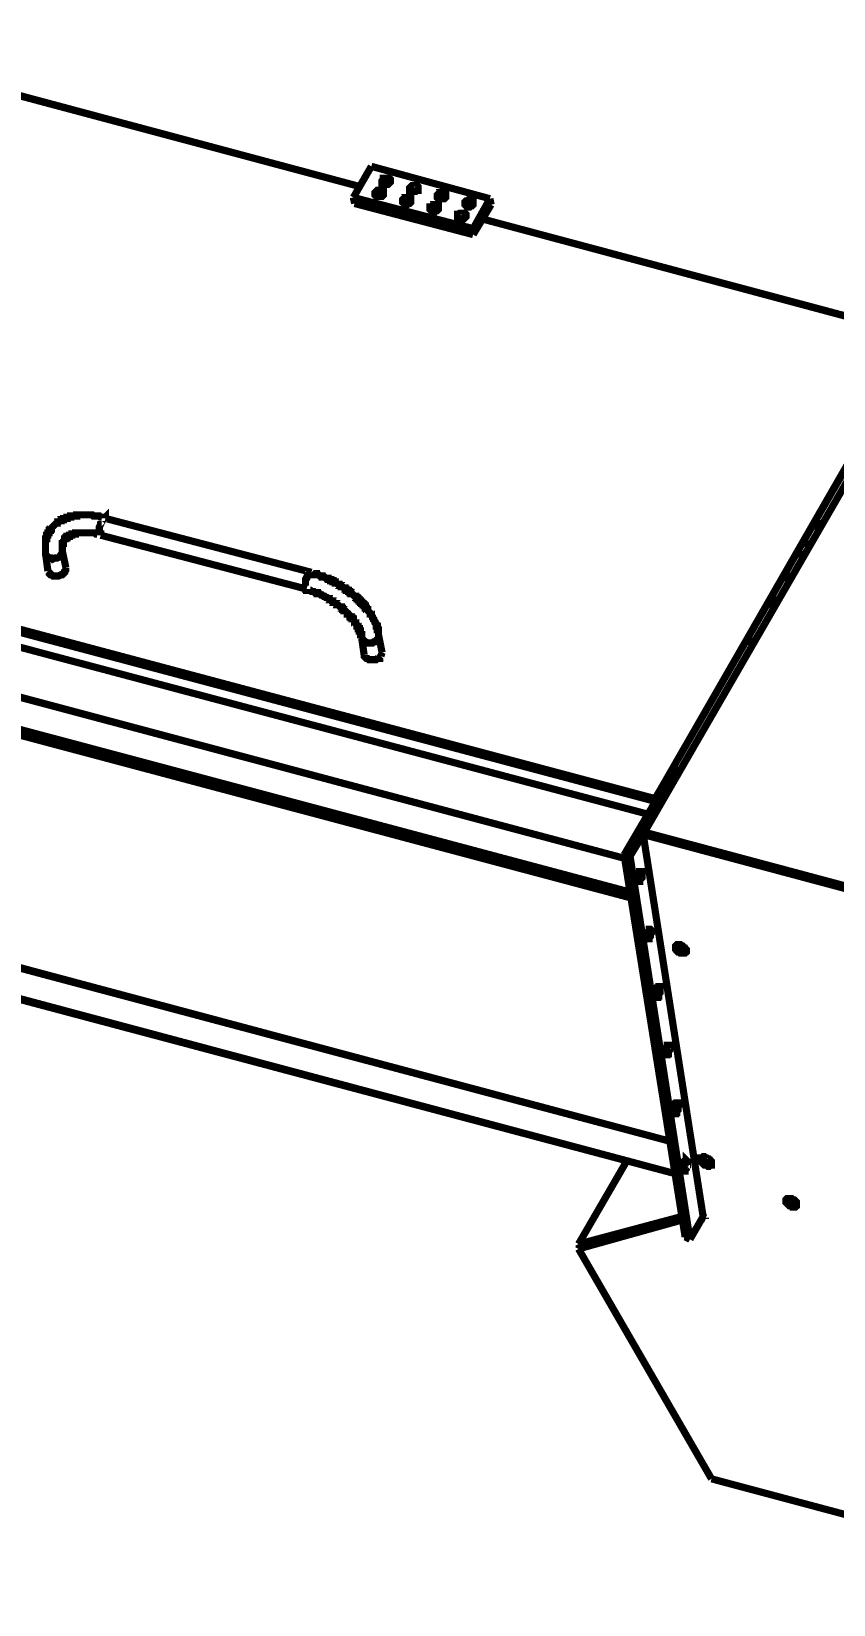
# Model space of a CAD drawing. Extents: x 0.1 to 11.6, y 0.3 to 16.2.
# Drawn here: x 4.434 to 5.55, y 5.745 to 7.934 of the extents above; entities that cross this region are included whole.
import ezdxf

# ---------------------------------------------------------------- set-up
doc = ezdxf.new("R2010")
doc.units = 0
doc.header["$MEASUREMENT"] = 0
doc.dimstyles.get("Standard").update_dxf_attribs({"dimtxt": 0.1, "dimasz": 0.1, "dimexe": 1.25, "dimexo": 0.625, "dimtad": 1, "dimtih": 1, "dimtxsty": 'Standard', "dimcen": 2.5, "dimazin": 3, "dimtfac": 1, "dimtmove": 0, "dimatfit": 3})

# ---------------------------------------------------------------- blocks, each defined once
blk = doc.blocks.new('_CLOSEDFILLED')
at = {"color": 0, "linetype": 'BYBLOCK'}
blk.add_solid([(-1, 0.164), (0, 0), (-1, -0.164)], dxfattribs=at)
blk = doc.blocks.new('*D9')
for p, q in [((5.305, 9.7917), (6.4817, 9.1123)), ((5.2917, 9.7585), (5.2917, 8.4252))]:
    blk.add_line(p, q)
for start, end in [(316.8348, 325.8282), (274.1695, 277.0351)]:
    blk.add_arc((5.2917, 9.7994), 1.3741, start, end)
at = {"layer": 'Defpoints'}
for p in [(5.305, 9.7917), (5.2917, 9.7716), (5.2917, 9.7585), (5.7616, 8.5081), (9.4933, 7.3733)]:
    blk.add_point(p, dxfattribs=at)
at = {"xscale": 0.1, "yscale": 0.1}
for p, rotation in [((6.4817, 9.1123), 57.91294655396537), ((5.2917, 8.4252), 182.0847725070838)]:
    blk.add_blockref('_CLOSEDFILLED', p, dxfattribs=dict(at, rotation=rotation))
at = {"insert": (5.9787, 8.6093), "char_height": 0.1, "attachment_point": 5, "rotation": 270}
blk.add_mtext('60123', dxfattribs=at)

msp = doc.modelspace()

# ---------------------------------------------------------------- linework, layer by layer
at = {"color": 0, "const_width": 0.01}
for points in [[(4.32335, 7.87001), (4.89165, 7.71832)], [(4.89165, 7.71832), (4.32497, 7.87001)], [(4.90668, 7.74669), (4.88167, 7.70335)], [(5.07167, 7.70167), (4.90668, 7.74669)], [(4.88167, 7.70335), (4.88336, 7.69499)], [(4.88167, 7.70335), (5.04833, 7.66)], [(4.91997, 7.70503), (4.91499, 7.70503)], [(4.93001, 7.72168), (4.92503, 7.72168)], [(4.96832, 7.71164), (4.96332, 7.71164)], [(4.88336, 7.69499), (5.04833, 7.65169)], [(4.95833, 7.69499), (4.95335, 7.69336)], [(4.99832, 7.685), (4.99333, 7.68332)], [(5.00836, 7.70167), (5.00331, 7.70167)], [(5.04665, 7.69168), (5.04167, 7.69)], [(5.04833, 7.66), (5.07167, 7.70167)], [(5.04833, 7.65169), (5.07335, 7.69336)], [(5.07167, 7.70167), (5.07335, 7.69336)], [(5.03668, 7.67503), (5.03168, 7.67333)], [(5.04833, 7.66), (5.04833, 7.65169)], [(5.67333, 7.50999), (5.06168, 7.67333)], [(5.06168, 7.67333), (5.67165, 7.50999)], [(2.06168, 7.63667), (5.25999, 6.78331)], [(2.06332, 7.63499), (5.25999, 6.78331)], [(5.28668, 6.81999), (5.70335, 7.54167)], [(5.67165, 7.50999), (5.30165, 6.86664)], [(5.67165, 7.50836), (5.30165, 6.86664)], [(3.53999, 7.33664), (5.30165, 6.86664)], [(3.53999, 7.33165), (5.30003, 6.86333)], [(3.54335, 7.31), (5.29167, 6.845)], [(4.53668, 7.25667), (4.53668, 7.25836), (4.535, 7.25667), (4.53331, 7.25667), (4.53331, 7.25499), (4.53168, 7.25331)], [(4.53668, 7.25667), (4.53668, 7.25836), (4.535, 7.25836), (4.53331, 7.25836), (4.53168, 7.25836), (4.53, 7.25836), (4.52832, 7.25999), (4.52669, 7.25999), (4.52501, 7.25999), (4.52333, 7.25999), (4.52165, 7.25999), (4.52001, 7.25999), (4.51833, 7.26167), (4.51665, 7.26167), (4.51497, 7.26167), (4.51335, 7.26167), (4.51167, 7.26167), (4.50999, 7.26167), (4.50836, 7.26167), (4.50667, 7.26167), (4.50499, 7.26167), (4.50331, 7.26167), (4.50168, 7.26167), (4.5, 7.26167), (4.49832, 7.26167), (4.49669, 7.26167), (4.49669, 7.25999), (4.49501, 7.25999), (4.49333, 7.25999), (4.49164, 7.25999), (4.49001, 7.25999), (4.48833, 7.25999), (4.48833, 7.25836), (4.48665, 7.25836), (4.48503, 7.25836), (4.48335, 7.25836), (4.48335, 7.25667), (4.48167, 7.25667), (4.47999, 7.25667), (4.47835, 7.25667), (4.47835, 7.25499), (4.47667, 7.25499), (4.47499, 7.25499), (4.47499, 7.25331), (4.47331, 7.25331), (4.47168, 7.25168), (4.47, 7.25168), (4.47, 7.25), (4.46832, 7.25), (4.46669, 7.24832), (4.465, 7.24669), (4.46332, 7.24501), (4.46164, 7.24333), (4.46164, 7.24164), (4.46001, 7.24164), (4.46001, 7.24001), (4.45833, 7.24001), (4.45833, 7.23833), (4.45833, 7.23665), (4.45665, 7.23665), (4.45665, 7.23503), (4.45665, 7.23335), (4.45503, 7.23335), (4.45503, 7.23167), (4.45503, 7.22999), (4.45503, 7.22835), (4.45335, 7.22835), (4.45335, 7.22667), (4.45335, 7.22499), (4.45335, 7.22331), (4.45335, 7.22168), (4.45335, 7.22), (4.45335, 7.21832), (4.45335, 7.21669), (4.45335, 7.215), (4.45335, 7.21332), (4.45335, 7.21164), (4.45335, 7.21001), (4.45335, 7.20833)], [(4.53168, 7.25331), (4.53168, 7.25168), (4.53, 7.25), (4.53, 7.24832), (4.52832, 7.24501), (4.52832, 7.24333), (4.52832, 7.24164), (4.52832, 7.24001), (4.52832, 7.23833), (4.52832, 7.23665), (4.52832, 7.23503), (4.53, 7.23503), (4.53, 7.23335)], [(4.82335, 7.18164), (4.53668, 7.25667)], [(5.52165, 7.24669), (5.53168, 7.24333)], [(5.52333, 7.25168), (5.535, 7.24832)], [(4.47667, 7.21164), (4.47667, 7.21332), (4.47667, 7.215), (4.47667, 7.21669), (4.47667, 7.21832), (4.47667, 7.22), (4.47667, 7.22168), (4.47835, 7.22168), (4.47835, 7.22331), (4.47835, 7.22499), (4.47999, 7.22667), (4.47999, 7.22835), (4.48167, 7.22835), (4.48167, 7.22999), (4.48335, 7.22999), (4.48335, 7.23167), (4.48503, 7.23167), (4.48665, 7.23167), (4.48665, 7.23335), (4.48833, 7.23335), (4.49001, 7.23335), (4.49001, 7.23503), (4.49164, 7.23503), (4.49333, 7.23503), (4.49501, 7.23503), (4.49501, 7.23665), (4.49669, 7.23665), (4.49832, 7.23665), (4.5, 7.23665), (4.50168, 7.23665), (4.50331, 7.23665), (4.50499, 7.23665), (4.50667, 7.23665), (4.50836, 7.23665), (4.50999, 7.23665), (4.51167, 7.23665), (4.51335, 7.23665), (4.51497, 7.23665), (4.51665, 7.23665), (4.51833, 7.23665), (4.52001, 7.23665), (4.52165, 7.23665), (4.52333, 7.23503), (4.52501, 7.23503), (4.52669, 7.23503), (4.52832, 7.23503), (4.53, 7.23503), (4.53, 7.23335)], [(4.53, 7.23335), (4.81668, 7.15831)], [(5.50836, 7.22331), (5.51833, 7.22)], [(4.45335, 7.20833), (4.45335, 7.20665), (4.45503, 7.20503), (4.45665, 7.20335), (4.45833, 7.20167), (4.46001, 7.20167), (4.46164, 7.20167), (4.46332, 7.19997), (4.46669, 7.20167), (4.46832, 7.20167), (4.47, 7.20167), (4.47331, 7.20335), (4.47499, 7.20503), (4.47499, 7.20665), (4.47667, 7.20833), (4.47667, 7.21001), (4.47667, 7.21164)], [(4.45335, 7.20833), (4.45665, 7.18332)], [(4.48167, 7.18832), (4.47667, 7.21164)], [(5.50999, 7.20503), (5.49832, 7.20833)], [(3.59169, 7.18332), (5.26665, 6.73665)], [(4.45665, 7.18332), (4.45833, 7.18164), (4.45833, 7.18001), (4.46001, 7.17833), (4.46164, 7.17833), (4.46332, 7.17665), (4.465, 7.17665), (4.46832, 7.17665), (4.47, 7.17665), (4.47168, 7.17665), (4.47499, 7.17833), (4.47667, 7.17833), (4.47835, 7.18001), (4.47999, 7.18164), (4.47999, 7.18332), (4.48167, 7.185), (4.48167, 7.18668), (4.48167, 7.18832)], [(4.81836, 7.17833), (4.81668, 7.17503), (4.81668, 7.17333), (4.815, 7.17165), (4.815, 7.16997), (4.815, 7.16667), (4.815, 7.16499), (4.815, 7.16336), (4.815, 7.16168), (4.815, 7.16), (4.815, 7.15831), (4.81668, 7.15831)], [(4.82335, 7.18164), (4.82167, 7.18164), (4.81999, 7.18001), (4.81999, 7.17833), (4.81836, 7.17833)], [(4.91667, 7.095), (4.91667, 7.09668), (4.91667, 7.09831), (4.91667, 7.09999), (4.91667, 7.10167), (4.91499, 7.10167), (4.91499, 7.10335), (4.91499, 7.10499), (4.91499, 7.10667), (4.91336, 7.10667), (4.91336, 7.10835), (4.91336, 7.11003), (4.91168, 7.11165), (4.91168, 7.11333), (4.91, 7.11501), (4.91, 7.11664), (4.90831, 7.11833), (4.90831, 7.12001), (4.90668, 7.12169), (4.90668, 7.12332), (4.905, 7.12332), (4.905, 7.125), (4.90332, 7.12668), (4.90169, 7.12831), (4.90169, 7.12999), (4.90001, 7.12999), (4.90001, 7.13167), (4.89833, 7.13167), (4.89833, 7.13336), (4.89833, 7.13499), (4.89665, 7.13499), (4.89665, 7.13667), (4.89501, 7.13667), (4.89501, 7.13835), (4.89333, 7.13835), (4.89333, 7.13997), (4.89165, 7.13997), (4.89165, 7.14165), (4.88997, 7.14165), (4.88997, 7.14333), (4.88835, 7.14333), (4.88835, 7.14501), (4.88667, 7.14501), (4.88667, 7.14665), (4.88499, 7.14665), (4.88499, 7.14833), (4.88336, 7.14833), (4.88167, 7.15001), (4.87999, 7.15169), (4.87831, 7.15169), (4.87831, 7.15332), (4.87668, 7.15332), (4.87668, 7.155), (4.875, 7.155), (4.875, 7.15668), (4.87332, 7.15668), (4.87169, 7.15668), (4.87169, 7.15831), (4.87001, 7.15831), (4.87001, 7.16), (4.86833, 7.16), (4.86664, 7.16168), (4.86501, 7.16168), (4.86501, 7.16336), (4.86333, 7.16336), (4.86165, 7.16336), (4.86165, 7.16499), (4.86003, 7.16499), (4.85835, 7.16667), (4.85667, 7.16667), (4.85667, 7.16835), (4.85499, 7.16835), (4.85335, 7.16835), (4.85335, 7.16997), (4.85167, 7.16997), (4.84999, 7.16997), (4.84999, 7.17165), (4.84831, 7.17165), (4.84668, 7.17165), (4.84668, 7.17333), (4.845, 7.17333), (4.84332, 7.17333), (4.84169, 7.17503), (4.84, 7.17503), (4.83832, 7.17503), (4.83832, 7.17665), (4.83664, 7.17665), (4.83501, 7.17665), (4.83333, 7.17833), (4.83165, 7.17833), (4.83003, 7.17833), (4.83003, 7.18001), (4.82835, 7.18001), (4.82667, 7.18001), (4.82497, 7.18001), (4.82335, 7.18164)], [(5.48167, 7.17833), (5.49164, 7.17503)], [(3.59831, 7.17333), (5.26833, 6.72835)], [(4.81668, 7.15831), (4.81668, 7.15668), (4.81836, 7.15668), (4.81999, 7.15668), (4.82167, 7.15668), (4.82335, 7.155), (4.82497, 7.155), (4.82667, 7.155), (4.82835, 7.15332), (4.83003, 7.15332), (4.83165, 7.15332), (4.83165, 7.15169), (4.83333, 7.15169), (4.83501, 7.15169), (4.83664, 7.15001), (4.83832, 7.15001), (4.84, 7.14833), (4.84169, 7.14833), (4.84332, 7.14665), (4.845, 7.14665), (4.84668, 7.14501), (4.84831, 7.14501), (4.84831, 7.14333), (4.84999, 7.14333), (4.85167, 7.14165), (4.85335, 7.14165), (4.85335, 7.13997), (4.85499, 7.13997), (4.85667, 7.13835), (4.85835, 7.13835), (4.85835, 7.13667), (4.86003, 7.13667), (4.86165, 7.13499), (4.86333, 7.13336), (4.86501, 7.13336), (4.86501, 7.13167), (4.86664, 7.13167), (4.86664, 7.12999), (4.86833, 7.12999), (4.86833, 7.12831), (4.87001, 7.12831), (4.87169, 7.12668), (4.87332, 7.125), (4.87332, 7.12332), (4.875, 7.12332), (4.87668, 7.12169), (4.87668, 7.12001), (4.87831, 7.12001), (4.87831, 7.11833), (4.87999, 7.11833), (4.87999, 7.11664), (4.88167, 7.11664), (4.88167, 7.11501), (4.88336, 7.11333), (4.88336, 7.11165), (4.88499, 7.11165), (4.88499, 7.11003), (4.88667, 7.10835), (4.88667, 7.10667), (4.88835, 7.10667), (4.88835, 7.10499), (4.88835, 7.10335), (4.88997, 7.10335), (4.88997, 7.10167), (4.88997, 7.09999), (4.89165, 7.09999), (4.89165, 7.09831), (4.89165, 7.09668), (4.89165, 7.095), (4.89333, 7.095), (4.89333, 7.09332), (4.89333, 7.09169), (4.89333, 7.09)], [(5.47999, 7.17503), (5.49001, 7.17165)], [(5.45833, 7.13835), (5.46832, 7.13499)], [(5.46332, 7.14501), (5.47331, 7.14165)], [(4.89333, 7.09), (4.89665, 7.06668)], [(4.91667, 7.09), (4.91499, 7.08832), (4.91336, 7.08664), (4.91168, 7.08501), (4.91, 7.08501), (4.90831, 7.08333), (4.905, 7.08333), (4.90332, 7.08333), (4.90169, 7.08333), (4.89833, 7.08501), (4.89665, 7.08501), (4.89501, 7.08664), (4.89501, 7.08832), (4.89333, 7.09)], [(4.92165, 7.06999), (4.91667, 7.095)], [(4.91667, 7.09), (4.91667, 7.095)], [(4.91997, 7.065), (4.92165, 7.06999)], [(5.42833, 7.08664), (5.44, 7.08333)], [(5.44, 7.08501), (5.43001, 7.08832)], [(4.91997, 7.065), (4.91835, 7.06332), (4.91835, 7.06168), (4.91499, 7.06168), (4.91336, 7.06), (4.91168, 7.06), (4.91, 7.06), (4.90668, 7.06), (4.905, 7.06), (4.90332, 7.06), (4.90169, 7.06168), (4.90001, 7.06168), (4.89833, 7.06332), (4.89665, 7.065), (4.89665, 7.06668)], [(5.32835, 6.91168), (5.30333, 6.87001)], [(5.32835, 6.90831), (5.30333, 6.86664)], [(5.32835, 6.90831), (5.32835, 6.91168)], [(5.30333, 6.87001), (5.30165, 6.86165)], [(5.30333, 6.87001), (5.30333, 6.86664)], [(5.25836, 6.78836), (5.30333, 6.86501)], [(5.26167, 6.78668), (5.30664, 6.86501)], [(5.30165, 6.86664), (5.30003, 6.86333)], [(5.30165, 6.86501), (5.30003, 6.86333)], [(5.30003, 6.86333), (5.30003, 6.86003)], [(5.30165, 6.86664), (5.30165, 6.86501)], [(5.30165, 6.86664), (5.30333, 6.86664)], [(5.30165, 6.86501), (5.30165, 6.86165)], [(5.30333, 6.86664), (5.30333, 6.86501)], [(5.30664, 6.86501), (5.30333, 6.86501)], [(5.30664, 6.86501), (5.30832, 6.85667)], [(5.26167, 6.78668), (5.28, 6.81836)], [(5.26665, 6.78668), (5.285, 6.81668)], [(5.28668, 6.81999), (5.28331, 6.81999), (5.28, 6.81836)], [(5.285, 6.81668), (5.28, 6.81836)], [(5.285, 6.81668), (5.28668, 6.81999)], [(5.36833, 6.285), (5.285, 6.81668)], [(5.66499, 6.715), (5.285, 6.81668)], [(5.285, 6.81668), (5.36833, 6.285)], [(5.285, 6.81668), (5.28668, 6.81668)], [(5.66667, 6.71832), (5.28668, 6.81999)], [(3.81836, 6.79167), (5.32167, 6.38997)], [(3.81999, 6.78999), (5.32167, 6.38997)], [(5.26167, 6.78668), (5.25836, 6.78836)], [(5.34332, 6.25667), (5.25836, 6.78836)], [(5.34668, 6.25499), (5.26167, 6.78668)], [(5.26167, 6.78668), (5.26665, 6.78668)], [(5.34999, 6.25331), (5.26665, 6.78668)], [(3.72999, 6.77001), (5.32835, 6.345)], [(3.73167, 6.77165), (5.32835, 6.345)], [(5.27669, 6.75667), (5.27832, 6.76167)], [(5.27669, 6.75667), (5.27832, 6.76167)], [(5.28999, 6.67503), (5.29167, 6.68164)], [(5.28999, 6.67503), (5.29167, 6.68164)], [(5.33165, 6.66336), (5.33165, 6.66168), (5.33165, 6.66), (5.33333, 6.65831), (5.33501, 6.65668), (5.33664, 6.65668), (5.33832, 6.655), (5.34, 6.655), (5.34169, 6.655), (5.34332, 6.655), (5.345, 6.655)], [(5.33165, 6.66336), (5.33165, 6.66168), (5.33165, 6.66), (5.33333, 6.65831), (5.33501, 6.65668), (5.33664, 6.65668), (5.33832, 6.655), (5.34, 6.655), (5.34169, 6.655), (5.34332, 6.655), (5.345, 6.655)], [(5.33501, 6.66336), (5.33832, 6.66), (5.34332, 6.65831)], [(5.33832, 6.66168), (5.33832, 6.66)], [(5.30333, 6.595), (5.30501, 6.60167)], [(5.30333, 6.595), (5.30501, 6.60167)], [(5.315, 6.51497), (5.31668, 6.52001)], [(5.315, 6.51497), (5.31668, 6.52001)], [(5.32835, 6.43332), (5.33003, 6.44)], [(5.32835, 6.43332), (5.33003, 6.44)], [(5.36664, 6.36664), (5.36833, 6.36501), (5.37001, 6.36333), (5.37001, 6.36165), (5.37169, 6.36165), (5.37332, 6.36003), (5.375, 6.36003), (5.37668, 6.35835), (5.37831, 6.35835), (5.37999, 6.36003)], [(5.36664, 6.36664), (5.36833, 6.36501), (5.37001, 6.36333), (5.37001, 6.36165), (5.37169, 6.36165), (5.37332, 6.36003), (5.375, 6.36003), (5.37668, 6.35835), (5.37831, 6.35835), (5.37999, 6.36003)], [(5.37001, 6.36833), (5.375, 6.36501), (5.37999, 6.36333)], [(5.26167, 6.36165), (5.19499, 6.24669)], [(5.34, 6.35335), (5.34169, 6.35835)], [(5.34, 6.35335), (5.34169, 6.35835)], [(5.48503, 6.31), (5.48665, 6.30832), (5.48833, 6.30664), (5.48833, 6.30501), (5.49001, 6.30333), (5.49164, 6.30333), (5.49333, 6.30333), (5.49501, 6.30165), (5.49669, 6.30165), (5.49832, 6.30165), (5.49832, 6.30333)], [(5.48503, 6.31), (5.48665, 6.30832), (5.48833, 6.30664), (5.48833, 6.30501), (5.49001, 6.30333), (5.49164, 6.30333), (5.49333, 6.30333), (5.49501, 6.30165), (5.49669, 6.30165), (5.49832, 6.30165), (5.49832, 6.30333)], [(5.48833, 6.31), (5.49333, 6.30664), (5.49832, 6.30501)], [(5.19499, 6.24669), (5.33832, 6.285)], [(5.33832, 6.28), (5.19499, 6.24001)], [(5.19667, 6.24333), (5.33832, 6.28168)], [(5.36833, 6.285), (5.34999, 6.25331)], [(5.36664, 6.28331), (5.37169, 6.28168)], [(5.37169, 6.28331), (5.36833, 6.285)], [(5.36833, 6.285), (5.37001, 6.285)], [(5.37169, 6.28168), (5.37169, 6.28331)], [(5.19499, 6.24669), (5.19667, 6.24333)], [(5.19667, 6.24333), (5.19499, 6.24001)], [(5.19499, 6.24001), (5.37999, 5.91997)], [(5.34668, 6.25499), (5.34332, 6.25667)], [(5.34668, 6.25499), (5.34999, 6.25331)], [(5.37999, 5.91997), (6.01665, 5.75)]]:
    msp.add_lwpolyline(points, dxfattribs=at)
for points in [[(4.92165, 7.72667), (4.92165, 7.72499), (4.92165, 7.72331), (4.92333, 7.72331), (4.92333, 7.72168), (4.92503, 7.72168), (4.92665, 7.72168), (4.92833, 7.72168), (4.93001, 7.72168), (4.93164, 7.72331), (4.93332, 7.72499), (4.93332, 7.72667), (4.93332, 7.72835), (4.93164, 7.72999), (4.93001, 7.72999), (4.92833, 7.72999), (4.92665, 7.72999), (4.92503, 7.72999), (4.92333, 7.72999), (4.92333, 7.72835), (4.92165, 7.72667)], [(4.91168, 7.71001), (4.91168, 7.70833), (4.91168, 7.70665), (4.91336, 7.70503), (4.91499, 7.70503), (4.91667, 7.70503), (4.91835, 7.70503), (4.91997, 7.70503), (4.92165, 7.70503), (4.92333, 7.70665), (4.92333, 7.70833), (4.92333, 7.71001), (4.92333, 7.71164), (4.92165, 7.71164), (4.91997, 7.71332), (4.91835, 7.71332), (4.91667, 7.71332), (4.91499, 7.71332), (4.91336, 7.71164), (4.91168, 7.71001)], [(4.94997, 7.69997), (4.94997, 7.69835), (4.94997, 7.69667), (4.95167, 7.69499), (4.95335, 7.69336), (4.95503, 7.69336), (4.95665, 7.69336), (4.95833, 7.69499), (4.96001, 7.69499), (4.96164, 7.69667), (4.96164, 7.69835), (4.96164, 7.69997), (4.96164, 7.70167), (4.96001, 7.70167), (4.95833, 7.70335), (4.95665, 7.70335), (4.95503, 7.70335), (4.95335, 7.70335), (4.95335, 7.70167), (4.95167, 7.70167), (4.94997, 7.69997)], [(4.96001, 7.71669), (4.96001, 7.715), (4.96001, 7.71332), (4.96164, 7.71332), (4.96164, 7.71164), (4.96332, 7.71164), (4.965, 7.71164), (4.96669, 7.71164), (4.96832, 7.71164), (4.97, 7.71332), (4.97168, 7.71332), (4.97168, 7.715), (4.97168, 7.71669), (4.97168, 7.71832), (4.97, 7.72), (4.96832, 7.72), (4.96669, 7.72), (4.965, 7.72), (4.96332, 7.72), (4.96164, 7.71832), (4.96001, 7.71669)], [(4.99832, 7.70665), (4.99832, 7.70503), (4.99832, 7.70335), (5, 7.70167), (5.00168, 7.70167), (5.00331, 7.70167), (5.00499, 7.70167), (5.00667, 7.70167), (5.00836, 7.70167), (5.00999, 7.70335), (5.00999, 7.70503), (5.00999, 7.70665), (5.00999, 7.70833), (5.00836, 7.70833), (5.00667, 7.71001), (5.00499, 7.71001), (5.00331, 7.71001), (5.00168, 7.71001), (5.00168, 7.70833), (5, 7.70833), (4.99832, 7.70665)], [(4.98833, 7.69), (4.98833, 7.68832), (4.98833, 7.68668), (4.99001, 7.685), (4.99164, 7.685), (4.99164, 7.68332), (4.99333, 7.68332), (4.99501, 7.68332), (4.99669, 7.685), (4.99832, 7.685), (5, 7.68668), (5, 7.68832), (5, 7.69), (5, 7.69168), (4.99832, 7.69168), (4.99669, 7.69168), (4.99501, 7.69336), (4.99333, 7.69336), (4.99333, 7.69168), (4.99164, 7.69168), (4.99001, 7.69), (4.98833, 7.69)], [(5.02669, 7.68001), (5.02669, 7.67833), (5.02669, 7.67665), (5.02669, 7.67503), (5.02832, 7.67503), (5.03, 7.67333), (5.03168, 7.67333), (5.03331, 7.67333), (5.035, 7.67333), (5.03668, 7.67503), (5.03836, 7.67665), (5.03836, 7.67833), (5.03836, 7.68001), (5.03668, 7.68164), (5.035, 7.68164), (5.03331, 7.68164), (5.03168, 7.68164), (5.03, 7.68164), (5.02832, 7.68001), (5.02669, 7.68001)], [(5.03668, 7.69667), (5.03668, 7.69499), (5.03668, 7.69336), (5.03836, 7.69168), (5.03999, 7.69168), (5.03999, 7.69), (5.04167, 7.69), (5.04335, 7.69), (5.04497, 7.69168), (5.04665, 7.69168), (5.04833, 7.69336), (5.04833, 7.69499), (5.04833, 7.69667), (5.04833, 7.69835), (5.04665, 7.69835), (5.04497, 7.69997), (5.04335, 7.69997), (5.04167, 7.69997), (5.03999, 7.69835), (5.03836, 7.69835), (5.03668, 7.69667)], [(5.28331, 6.76335), (5.28331, 6.76497), (5.28168, 6.76497), (5.28, 6.76497), (5.28, 6.76335), (5.28, 6.76167), (5.27832, 6.76167), (5.27832, 6.75836), (5.27832, 6.75667), (5.27669, 6.75499), (5.27832, 6.75331), (5.27832, 6.75168), (5.28, 6.75168), (5.28, 6.75331), (5.28168, 6.75499), (5.28331, 6.75667), (5.28331, 6.75836), (5.28331, 6.76167), (5.28331, 6.76335)], [(5.29665, 6.68332), (5.29497, 6.685), (5.29335, 6.685), (5.29335, 6.68332), (5.29167, 6.68164), (5.29167, 6.68001), (5.28999, 6.67833), (5.28999, 6.67665), (5.28999, 6.67503), (5.28999, 6.67333), (5.28999, 6.67165), (5.29167, 6.67165), (5.29335, 6.67165), (5.29335, 6.67333), (5.29497, 6.67503), (5.29497, 6.67665), (5.29497, 6.67833), (5.29665, 6.68001), (5.29665, 6.68164), (5.29665, 6.68332)], [(5.345, 6.655), (5.345, 6.65668), (5.34332, 6.65831), (5.34169, 6.65831), (5.34169, 6.66), (5.34, 6.66168), (5.33832, 6.66168), (5.33664, 6.66336), (5.33501, 6.66336), (5.33333, 6.66336), (5.33165, 6.66336), (5.33003, 6.66168), (5.33003, 6.66), (5.33003, 6.65831), (5.33003, 6.65668), (5.33165, 6.655), (5.33333, 6.65332), (5.33501, 6.65332), (5.33664, 6.65169), (5.33832, 6.65169), (5.34, 6.65169), (5.34169, 6.65169), (5.34332, 6.65169), (5.345, 6.65332), (5.345, 6.655)], [(5.30832, 6.60335), (5.30832, 6.60499), (5.30664, 6.60499), (5.30664, 6.60335), (5.30501, 6.60335), (5.30501, 6.60167), (5.30333, 6.59999), (5.30333, 6.59831), (5.30333, 6.59668), (5.30333, 6.595), (5.30333, 6.59332), (5.30333, 6.59169), (5.30333, 6.59), (5.30501, 6.59), (5.30501, 6.59169), (5.30664, 6.59169), (5.30664, 6.59332), (5.30664, 6.595), (5.30832, 6.59668), (5.30832, 6.59831), (5.30832, 6.59999), (5.30832, 6.60167), (5.30832, 6.60335)], [(5.32167, 6.52165), (5.32167, 6.52333), (5.31999, 6.52333), (5.31836, 6.52333), (5.31836, 6.52165), (5.31668, 6.52001), (5.31668, 6.51833), (5.31668, 6.51665), (5.315, 6.51497), (5.315, 6.51335), (5.315, 6.51167), (5.31668, 6.50999), (5.31836, 6.50999), (5.31836, 6.51167), (5.31999, 6.51167), (5.31999, 6.51335), (5.31999, 6.51497), (5.32167, 6.51665), (5.32167, 6.51833), (5.32167, 6.52001), (5.32167, 6.52165)], [(5.33333, 6.44168), (5.33333, 6.44336), (5.33165, 6.44336), (5.33165, 6.44168), (5.33003, 6.44168), (5.33003, 6.44), (5.32835, 6.43832), (5.32835, 6.43668), (5.32835, 6.435), (5.32835, 6.43332), (5.32835, 6.43164), (5.32835, 6.43001), (5.32835, 6.42833), (5.33003, 6.42833), (5.33003, 6.43001), (5.33165, 6.43001), (5.33165, 6.43164), (5.33333, 6.43332), (5.33333, 6.435), (5.33333, 6.43668), (5.33333, 6.43832), (5.33501, 6.44), (5.33333, 6.44168)], [(5.34668, 6.36003), (5.34668, 6.36165), (5.345, 6.36333), (5.345, 6.36165), (5.34332, 6.36165), (5.34332, 6.36003), (5.34169, 6.36003), (5.34169, 6.35835), (5.34169, 6.35667), (5.34169, 6.35499), (5.34, 6.35335), (5.34, 6.35167), (5.34169, 6.34999), (5.34169, 6.34831), (5.34332, 6.34831), (5.34332, 6.34999), (5.345, 6.35167), (5.345, 6.35335), (5.34668, 6.35499), (5.34668, 6.35667), (5.34668, 6.35835), (5.34668, 6.36003)], [(5.37999, 6.36003), (5.37999, 6.36165), (5.37831, 6.36333), (5.37668, 6.36501), (5.375, 6.36501), (5.37332, 6.36664), (5.37169, 6.36664), (5.37001, 6.36833), (5.36833, 6.36833), (5.36664, 6.36664), (5.36501, 6.36664), (5.36501, 6.36501), (5.36501, 6.36333), (5.36501, 6.36165), (5.36664, 6.36165), (5.36664, 6.36003), (5.36833, 6.35835), (5.37001, 6.35667), (5.37169, 6.35667), (5.37332, 6.35667), (5.375, 6.35499), (5.37668, 6.35499), (5.37831, 6.35667), (5.37999, 6.35667), (5.37999, 6.35835), (5.37999, 6.36003)], [(5.49832, 6.30333), (5.49832, 6.30501), (5.49669, 6.30664), (5.49501, 6.30832), (5.49333, 6.30832), (5.49164, 6.31), (5.49001, 6.31), (5.48833, 6.31), (5.48665, 6.31), (5.48503, 6.31), (5.48335, 6.30832), (5.48335, 6.30664), (5.48335, 6.30501), (5.48503, 6.30333), (5.48665, 6.30165), (5.48833, 6.30003), (5.49001, 6.30003), (5.49164, 6.29833), (5.49333, 6.29833), (5.49501, 6.29833), (5.49669, 6.29833), (5.49832, 6.30003), (5.49832, 6.30165), (5.49832, 6.30333)]]:
    msp.add_lwpolyline(points, close=True, dxfattribs=at)

# ---------------------------------------------------------------- dimensions: what is measured, and where the dimension line sits
at = {"linetype": 'Continuous'}
dim = msp.add_angular_dim_2l(base=(5.76164, 8.50809), line1=((5.30501, 9.79167), (9.49333, 7.37332)), line2=((5.29167, 9.77165), (5.29167, 9.75853)), text='60123', dimstyle='Standard', dxfattribs=at)
dim.commit()
dim.dimension.update_dxf_attribs({"geometry": '*D9', "text_midpoint": (5.97872, 8.60931), "text_rotation": 270})

doc.saveas('drawing.dxf')
